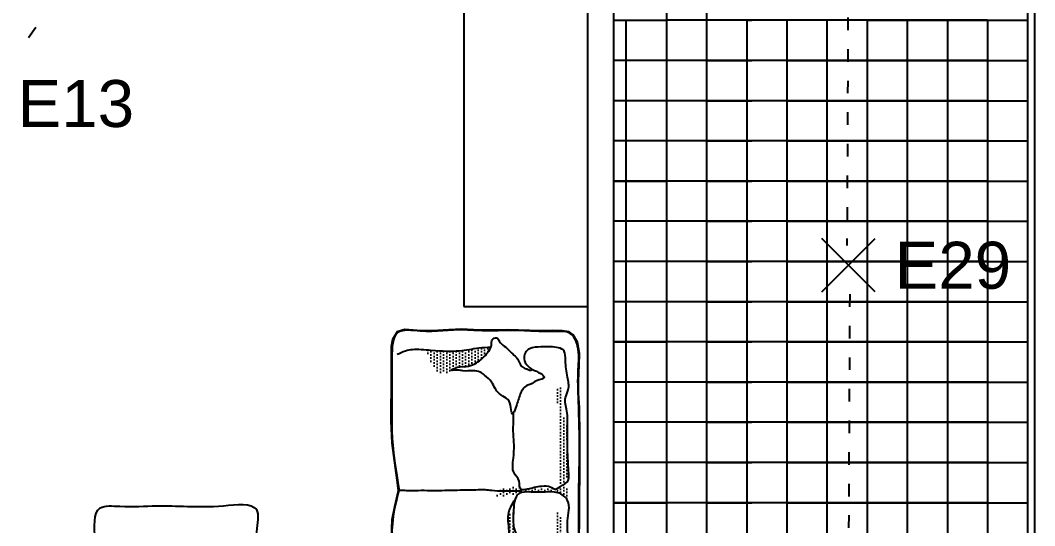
# Model space of a CAD drawing. Header units: millimetres. Extents: x 2377 to 4712, y -254 to 3188.
# Drawn here: x 4516.85 to 4565.06, y 1844.9 to 1868.89 of the extents above; entities that cross this region are included whole.
import ezdxf

# ---------------------------------------------------------------- set-up
doc = ezdxf.new("R2010")
doc.units = ezdxf.units.MM
doc.linetypes.add('ACAD_ISO03W100', pattern=[30, 12, -18])
doc.layers.add('C1', color=10, linetype='Continuous')
doc.layers.add('Mobiliario', color=254, linetype='Continuous')
doc.styles.get("Standard").update_dxf_attribs({"font": 'arial.ttf'})
pattern_1 = [(270, (-10507.18899, 13155.84638), (-0.1502507569, -0.0751253785), [0, -0.1502507569])]

msp = doc.modelspace()

# ---------------------------------------------------------------- hatches: boundary and pattern name
at = {"layer": 'Mobiliario'}
h = msp.add_hatch(dxfattribs=at)
h.set_pattern_fill('DOTS', color=256, scale=0.094646, angle=90, style=0)
h.set_pattern_definition(pattern_1)
edge = h.paths.add_edge_path()
edge.add_spline(control_points=[(4539.215, 1853.351), (4539.19, 1853.292), (4539.124, 1853.188), (4538.978, 1852.992), (4538.761, 1852.776), (4538.444, 1852.56), (4538.031, 1852.404), (4537.714, 1852.486), (4537.349, 1852.309), (4537.346, 1852.283)], knot_values=[3.681648, 3.681648, 3.681648, 3.681648, 3.721851, 3.757198, 3.837171, 3.913615, 4.002995, 4.095118, 4.156003, 4.156003, 4.156003, 4.156003], degree=3, periodic=0)
edge.add_spline(control_points=[(4537.346, 1852.283), (4537.134, 1852.163), (4536.828, 1851.99), (4536.451, 1852.369), (4536.338, 1852.8), (4536.16, 1853.108), (4536.075, 1853.255)], knot_values=[0, 0, 0, 0, 0.131695, 0.189836, 0.306557, 0.413914, 0.413914, 0.413914, 0.413914], degree=3, periodic=0)
edge.add_spline(control_points=[(4536.075, 1853.255), (4536.242, 1853.263), (4536.789, 1853.181), (4537.654, 1853.13), (4538.523, 1853.324), (4539.026, 1853.347), (4539.215, 1853.351)], knot_values=[0.452649, 0.452649, 0.452649, 0.452649, 0.558769, 0.799099, 0.998943, 1.118697, 1.118697, 1.118697, 1.118697], degree=3, periodic=0)
h = msp.add_hatch(dxfattribs=at)
h.set_pattern_fill('DOTS', color=256, scale=0.094646, angle=90, style=0)
h.set_pattern_definition(pattern_1)
edge = h.paths.add_edge_path()
edge.add_spline(control_points=[(4542.725, 1847), (4542.72, 1846.992), (4542.665, 1846.908), (4542.44, 1846.71), (4542.361, 1847.413), (4542.551, 1847.817), (4542.423, 1848.435), (4542.42, 1848.979), (4542.485, 1849.676), (4542.562, 1850.492), (4542.115, 1851.178), (4542.567, 1851.669), (4542.565, 1850.853), (4542.566, 1850.47), (4542.708, 1849.919), (4542.834, 1849.759), (4542.865, 1849.689)], knot_values=[0.056981, 0.056981, 0.056981, 0.056981, 0.06189, 0.111704, 0.199612, 0.342595, 0.445339, 0.576251, 0.69133, 0.888594, 1.091803, 1.131101, 1.196844, 1.416016, 1.489704, 1.540166, 1.540166, 1.540166, 1.540166], degree=3, periodic=0)
edge.add_spline(control_points=[(4542.865, 1849.689), (4542.865, 1849.593), (4542.863, 1849.428), (4542.861, 1849.262), (4542.861, 1849.192)], knot_values=[0.718639, 0.718639, 0.718639, 0.718639, 0.779129, 0.823446, 0.823446, 0.823446, 0.823446], degree=3, periodic=0)
edge.add_spline(control_points=[(4542.861, 1849.192), (4542.856, 1849.164), (4542.817, 1848.951), (4542.811, 1848.363), (4542.889, 1847.616), (4542.849, 1847.167), (4542.752, 1846.844), (4542.729, 1846.958), (4542.725, 1847)], knot_values=[1.646059, 1.646059, 1.646059, 1.646059, 1.663729, 1.776794, 2.033298, 2.084002, 2.130605, 2.148665, 2.148665, 2.148665, 2.148665], degree=3, periodic=0)
h = msp.add_hatch(dxfattribs=at)
h.set_pattern_fill('DOTS', color=256, scale=0.094646, angle=90, style=0)
h.set_pattern_definition([(270, (-10507.18899, 13155.40907), (-0.1502507569, -0.0751253785), [0, -0.1502507569])])
edge = h.paths.add_edge_path()
edge.add_spline(control_points=[(4542.261, 1846.627), (4542.388, 1846.647), (4542.563, 1846.676), (4542.715, 1846.779), (4542.754, 1846.812)], knot_values=[0, 0, 0, 0, 0.080563, 0.111589, 0.111589, 0.111589, 0.111589], degree=3, periodic=0)
edge.add_spline(control_points=[(4542.754, 1846.812), (4542.824, 1846.754), (4542.939, 1846.657), (4542.935, 1846.379), (4542.893, 1846.208), (4542.864, 1846.09)], knot_values=[0, 0, 0, 0, 0.054121, 0.08915, 0.167138, 0.167138, 0.167138, 0.167138], degree=3, periodic=0)
edge.add_spline(control_points=[(4542.864, 1846.09), (4542.863, 1846.09), (4542.795, 1846.267), (4542.392, 1846.536), (4541.766, 1846.484), (4541.177, 1846.481), (4540.648, 1846.526), (4540.484, 1846.369), (4540.454, 1846.331)], knot_values=[1.511928, 1.511928, 1.511928, 1.511928, 1.512363, 1.638201, 1.765577, 1.906885, 2.027828, 2.059082, 2.059082, 2.059082, 2.059082], degree=3, periodic=0)
edge.add_spline(control_points=[(4540.454, 1846.331), (4540.379, 1846.35), (4540.268, 1846.378), (4540.084, 1846.356), (4539.913, 1846.285), (4539.679, 1846.349), (4539.481, 1846.297), (4539.355, 1846.315), (4539.318, 1846.321)], knot_values=[0, 0, 0, 0, 0.048558, 0.071367, 0.116584, 0.162079, 0.218878, 0.242488, 0.242488, 0.242488, 0.242488], degree=3, periodic=0)
edge.add_spline(control_points=[(4539.318, 1846.321), (4539.333, 1846.334), (4539.415, 1846.4), (4539.613, 1846.464), (4539.669, 1846.629), (4539.683, 1846.717)], knot_values=[0.818516, 0.818516, 0.818516, 0.818516, 0.831378, 0.885814, 0.938551, 0.938551, 0.938551, 0.938551], degree=3, periodic=0)
edge.add_spline(control_points=[(4539.683, 1846.717), (4539.725, 1846.708), (4539.797, 1846.693), (4539.955, 1846.702), (4540.115, 1846.673), (4540.34, 1846.735), (4540.487, 1846.726), (4540.591, 1846.72)], knot_values=[0, 0, 0, 0, 0.027242, 0.046133, 0.100301, 0.127225, 0.192645, 0.192645, 0.192645, 0.192645], degree=3, periodic=0)
edge.add_spline(control_points=[(4540.591, 1846.72), (4540.604, 1846.677), (4540.654, 1846.592), (4541.042, 1846.664), (4541.44, 1846.653), (4541.918, 1846.674), (4542.161, 1846.64), (4542.261, 1846.627)], knot_values=[0, 0, 0, 0, 0.027981, 0.070374, 0.21186, 0.303711, 0.367692, 0.367692, 0.367692, 0.367692], degree=3, periodic=0)
h = msp.add_hatch(dxfattribs=at)
h.set_pattern_fill('DOTS', color=256, scale=0.094646, angle=90, style=0)
h.set_pattern_definition(pattern_1)
edge = h.paths.add_edge_path()
edge.add_spline(control_points=[(4540.332, 1845.651), (4540.314, 1845.597), (4540.224, 1845.244), (4540.26, 1844.707), (4540.718, 1844.056), (4540.43, 1843.431), (4540.541, 1842.885), (4540.717, 1842.407), (4541.063, 1842.287), (4541.225, 1842.241)], knot_values=[2.114919, 2.114919, 2.114919, 2.114919, 2.148022, 2.325375, 2.455369, 2.612382, 2.712389, 2.807247, 2.917859, 2.917859, 2.917859, 2.917859], degree=3, periodic=0)
edge.add_spline(control_points=[(4541.225, 1842.241), (4541.041, 1842.272), (4540.717, 1842.44), (4540.423, 1842.794), (4540.152, 1843.484), (4540.094, 1843.422)], knot_values=[5.290886, 5.290886, 5.290886, 5.290886, 5.407859, 5.498389, 5.641481, 5.641481, 5.641481, 5.641481], degree=3, periodic=0)
edge.add_spline(control_points=[(4540.094, 1843.422), (4540.07, 1843.553), (4540.028, 1843.771), (4540.12, 1844.138), (4540.091, 1844.542), (4540.072, 1844.973), (4539.963, 1845.45), (4540.217, 1845.589), (4540.332, 1845.651)], knot_values=[0, 0, 0, 0, 0.082775, 0.139052, 0.236451, 0.334205, 0.426037, 0.500826, 0.500826, 0.500826, 0.500826], degree=3, periodic=0)
h = msp.add_hatch(dxfattribs=at)
h.set_pattern_fill('DOTS', color=256, scale=0.094646, angle=90, style=0)
h.set_pattern_definition(pattern_1)
edge = h.paths.add_edge_path()
edge.add_spline(control_points=[(4542.755, 1839.38), (4542.775, 1839.313), (4542.77, 1839.135), (4542.254, 1839.203), (4542.429, 1840.074), (4542.472, 1840.782), (4542.388, 1841.704), (4542.374, 1842.44), (4542.398, 1843.096), (4542.464, 1843.682), (4542.227, 1844.429), (4542.439, 1844.969), (4542.204, 1845.79), (4542.684, 1845.195), (4542.556, 1844.824), (4542.506, 1844.358), (4542.906, 1843.988), (4542.748, 1843.406), (4542.781, 1842.781), (4542.579, 1842.083), (4542.703, 1841.375), (4542.686, 1840.636), (4542.666, 1839.923), (4542.768, 1839.628), (4542.755, 1839.38)], knot_values=[0.011224, 0.011224, 0.011224, 0.011224, 0.050682, 0.096715, 0.251247, 0.459037, 0.606759, 0.823353, 0.929423, 1.021685, 1.198271, 1.382621, 1.456912, 1.545386, 1.655962, 1.729681, 1.820531, 1.963359, 2.069429, 2.223203, 2.412328, 2.513691, 2.702648, 2.807141, 2.807141, 2.807141, 2.807141], degree=3, periodic=0)
edge.add_spline(control_points=[(4542.732, 1839.432), (4542.741, 1839.417), (4542.749, 1839.399), (4542.755, 1839.38), (4542.754, 1839.375), (4542.75, 1839.304), (4542.73, 1839.104), (4542.698, 1839.488), (4542.732, 1839.432)], knot_values=[0, 0, 0, 0, 0.011224, 0.011224, 0.011224, 0.013099, 0.041124, 0.082591, 0.082591, 0.082591, 0.082591], degree=3, periodic=0)

# ---------------------------------------------------------------- linework, layer by layer
for p, q in [((4564.735, 1762.024), (4564.735, 1894.013)), ((4565.065, 1762.024), (4565.065, 1894.013)), ((4543.819, 1829.402), (4543.819, 1877.109)), ((4545.067, 1829.402), (4545.067, 1877.109)), ((4547.56, 1876.521), (4547.56, 1819.273)), ((4549.468, 1876.521), (4549.468, 1828.814)), ((4545.067, 1868.888), (4547.56, 1868.888)), ((4545.652, 1866.979), (4545.652, 1868.888)), ((4553.285, 1868.888), (4547.56, 1868.888)), ((4551.377, 1868.888), (4551.62, 1868.888)), ((4551.377, 1868.888), (4551.377, 1866.979)), ((4555.193, 1868.888), (4553.285, 1868.888)), ((4553.285, 1868.888), (4553.285, 1866.979)), ((4557.101, 1868.888), (4555.193, 1868.888)), ((4555.193, 1868.888), (4555.193, 1866.979)), ((4559.01, 1868.888), (4557.101, 1868.888)), ((4557.101, 1868.888), (4557.101, 1866.979)), ((4557.101, 1868.888), (4559.01, 1868.888)), ((4559.01, 1868.888), (4557.101, 1868.888)), ((4560.918, 1868.888), (4559.01, 1868.888)), ((4559.01, 1868.888), (4559.01, 1866.979)), ((4559.01, 1868.888), (4560.918, 1868.888)), ((4560.918, 1868.888), (4559.01, 1868.888)), ((4562.826, 1868.888), (4560.918, 1868.888)), ((4560.918, 1868.888), (4560.918, 1866.979)), ((4560.918, 1868.888), (4564.735, 1868.888)), ((4562.826, 1868.888), (4560.918, 1868.888)), ((4560.918, 1868.888), (4564.735, 1868.888)), ((4562.826, 1868.888), (4562.826, 1866.979)), ((4547.56, 1866.979), (4545.067, 1866.979)), ((4545.652, 1865.071), (4545.652, 1866.979)), ((4553.285, 1866.979), (4547.56, 1866.979)), ((4549.468, 1866.979), (4547.56, 1866.979)), ((4551.377, 1866.979), (4549.468, 1866.979)), ((4549.468, 1866.979), (4551.377, 1866.979)), ((4551.377, 1866.979), (4551.62, 1866.979)), ((4551.377, 1866.979), (4551.377, 1865.071)), ((4553.285, 1866.979), (4551.377, 1866.979)), ((4555.193, 1866.979), (4553.285, 1866.979)), ((4553.285, 1866.979), (4553.285, 1865.071)), ((4553.285, 1866.979), (4555.193, 1866.979)), ((4555.193, 1866.979), (4553.285, 1866.979)), ((4553.285, 1866.979), (4555.193, 1866.979)), ((4557.101, 1866.979), (4555.193, 1866.979)), ((4555.193, 1866.979), (4555.193, 1865.071)), ((4555.193, 1866.979), (4557.101, 1866.979)), ((4557.101, 1866.979), (4555.193, 1866.979)), ((4555.193, 1866.979), (4557.101, 1866.979)), ((4559.01, 1866.979), (4557.101, 1866.979)), ((4557.101, 1866.979), (4557.101, 1865.071)), ((4557.101, 1866.979), (4559.01, 1866.979)), ((4559.01, 1866.979), (4557.101, 1866.979)), ((4557.101, 1866.979), (4559.01, 1866.979)), ((4560.918, 1866.979), (4559.01, 1866.979)), ((4559.01, 1866.979), (4559.01, 1865.071)), ((4559.01, 1866.979), (4560.918, 1866.979)), ((4560.918, 1866.979), (4559.01, 1866.979)), ((4559.01, 1866.979), (4560.918, 1866.979)), ((4562.826, 1866.979), (4560.918, 1866.979)), ((4560.918, 1866.979), (4560.918, 1865.071)), ((4560.918, 1866.979), (4564.735, 1866.979)), ((4562.826, 1866.979), (4560.918, 1866.979)), ((4560.918, 1866.979), (4564.735, 1866.979)), ((4562.826, 1866.979), (4562.826, 1865.071)), ((4547.56, 1865.071), (4545.067, 1865.071)), ((4545.652, 1863.163), (4545.652, 1865.071)), ((4553.285, 1865.071), (4547.56, 1865.071)), ((4549.468, 1865.071), (4547.56, 1865.071)), ((4551.377, 1865.071), (4549.468, 1865.071)), ((4549.468, 1865.071), (4551.377, 1865.071)), ((4551.377, 1865.071), (4551.62, 1865.071)), ((4551.377, 1865.071), (4551.377, 1863.163)), ((4553.285, 1865.071), (4551.377, 1865.071)), ((4555.193, 1865.071), (4553.285, 1865.071)), ((4553.285, 1865.071), (4553.285, 1863.163)), ((4553.285, 1865.071), (4555.193, 1865.071)), ((4555.193, 1865.071), (4553.285, 1865.071)), ((4553.285, 1865.071), (4555.193, 1865.071)), ((4557.101, 1865.071), (4555.193, 1865.071)), ((4555.193, 1865.071), (4555.193, 1863.163)), ((4555.193, 1865.071), (4557.101, 1865.071)), ((4557.101, 1865.071), (4555.193, 1865.071)), ((4555.193, 1865.071), (4557.101, 1865.071)), ((4559.01, 1865.071), (4557.101, 1865.071)), ((4557.101, 1865.071), (4557.101, 1863.163)), ((4557.101, 1865.071), (4559.01, 1865.071)), ((4559.01, 1865.071), (4557.101, 1865.071)), ((4557.101, 1865.071), (4559.01, 1865.071)), ((4560.918, 1865.071), (4559.01, 1865.071)), ((4559.01, 1865.071), (4559.01, 1863.163)), ((4559.01, 1865.071), (4560.918, 1865.071)), ((4560.918, 1865.071), (4559.01, 1865.071)), ((4559.01, 1865.071), (4560.918, 1865.071)), ((4562.826, 1865.071), (4560.918, 1865.071)), ((4560.918, 1865.071), (4560.918, 1863.163)), ((4560.918, 1865.071), (4564.735, 1865.071)), ((4562.826, 1865.071), (4560.918, 1865.071)), ((4560.918, 1865.071), (4564.735, 1865.071)), ((4562.826, 1865.071), (4562.826, 1863.163)), ((4547.56, 1863.163), (4545.067, 1863.163)), ((4545.652, 1861.254), (4545.652, 1863.163)), ((4553.285, 1863.163), (4547.56, 1863.163)), ((4549.468, 1863.163), (4547.56, 1863.163)), ((4551.377, 1863.163), (4549.468, 1863.163)), ((4549.468, 1863.163), (4551.377, 1863.163)), ((4551.377, 1863.163), (4551.62, 1863.163)), ((4551.377, 1863.163), (4551.377, 1861.254)), ((4553.285, 1863.163), (4551.377, 1863.163)), ((4555.193, 1863.163), (4553.285, 1863.163)), ((4553.285, 1863.163), (4553.285, 1861.254)), ((4553.285, 1863.163), (4555.193, 1863.163)), ((4555.193, 1863.163), (4553.285, 1863.163)), ((4553.285, 1863.163), (4555.193, 1863.163)), ((4557.101, 1863.163), (4555.193, 1863.163)), ((4555.193, 1863.163), (4555.193, 1861.254)), ((4555.193, 1863.163), (4557.101, 1863.163)), ((4557.101, 1863.163), (4555.193, 1863.163)), ((4555.193, 1863.163), (4557.101, 1863.163)), ((4559.01, 1863.163), (4557.101, 1863.163)), ((4557.101, 1863.163), (4557.101, 1861.254)), ((4557.101, 1863.163), (4559.01, 1863.163)), ((4559.01, 1863.163), (4557.101, 1863.163)), ((4557.101, 1863.163), (4559.01, 1863.163)), ((4560.918, 1863.163), (4559.01, 1863.163)), ((4559.01, 1863.163), (4559.01, 1861.254)), ((4559.01, 1863.163), (4560.918, 1863.163)), ((4560.918, 1863.163), (4559.01, 1863.163)), ((4559.01, 1863.163), (4560.918, 1863.163)), ((4562.826, 1863.163), (4560.918, 1863.163)), ((4560.918, 1863.163), (4560.918, 1861.254)), ((4560.918, 1863.163), (4564.735, 1863.163)), ((4562.826, 1863.163), (4560.918, 1863.163)), ((4560.918, 1863.163), (4564.735, 1863.163)), ((4562.826, 1863.163), (4562.826, 1861.254)), ((4545.067, 1861.254), (4547.56, 1861.254)), ((4547.56, 1861.254), (4545.067, 1861.254)), ((4545.652, 1859.346), (4545.652, 1861.254)), ((4553.285, 1861.254), (4547.56, 1861.254)), ((4549.468, 1861.254), (4547.56, 1861.254)), ((4551.377, 1861.254), (4549.468, 1861.254)), ((4549.468, 1861.254), (4551.377, 1861.254)), ((4551.377, 1861.254), (4551.62, 1861.254)), ((4551.377, 1861.254), (4551.377, 1859.346)), ((4553.285, 1861.254), (4551.377, 1861.254)), ((4555.193, 1861.254), (4553.285, 1861.254)), ((4553.285, 1861.254), (4553.285, 1859.346)), ((4553.285, 1861.254), (4555.193, 1861.254)), ((4555.193, 1861.254), (4553.285, 1861.254)), ((4553.285, 1861.254), (4555.193, 1861.254)), ((4557.101, 1861.254), (4555.193, 1861.254)), ((4555.193, 1861.254), (4555.193, 1859.346)), ((4555.193, 1861.254), (4557.101, 1861.254)), ((4557.101, 1861.254), (4555.193, 1861.254)), ((4555.193, 1861.254), (4557.101, 1861.254)), ((4559.01, 1861.254), (4557.101, 1861.254)), ((4557.101, 1861.254), (4557.101, 1859.346)), ((4557.101, 1861.254), (4559.01, 1861.254)), ((4559.01, 1861.254), (4557.101, 1861.254)), ((4557.101, 1861.254), (4559.01, 1861.254)), ((4560.918, 1861.254), (4559.01, 1861.254)), ((4559.01, 1861.254), (4559.01, 1859.346)), ((4559.01, 1861.254), (4560.918, 1861.254)), ((4560.918, 1861.254), (4559.01, 1861.254)), ((4559.01, 1861.254), (4560.918, 1861.254)), ((4562.826, 1861.254), (4560.918, 1861.254)), ((4560.918, 1861.254), (4560.918, 1859.346)), ((4560.918, 1861.254), (4564.735, 1861.254)), ((4562.826, 1861.254), (4560.918, 1861.254)), ((4560.918, 1861.254), (4564.735, 1861.254)), ((4562.826, 1861.254), (4562.826, 1859.346)), ((4547.56, 1859.346), (4545.067, 1859.346)), ((4545.652, 1857.438), (4545.652, 1859.346)), ((4553.285, 1859.346), (4547.56, 1859.346)), ((4549.468, 1859.346), (4547.56, 1859.346)), ((4551.377, 1859.346), (4549.468, 1859.346)), ((4549.468, 1859.346), (4551.377, 1859.346)), ((4551.377, 1859.346), (4551.62, 1859.346)), ((4551.377, 1859.346), (4551.377, 1857.438)), ((4553.285, 1859.346), (4551.377, 1859.346)), ((4555.193, 1859.346), (4553.285, 1859.346)), ((4553.285, 1859.346), (4553.285, 1857.438)), ((4553.285, 1859.346), (4555.193, 1859.346)), ((4555.193, 1859.346), (4553.285, 1859.346)), ((4553.285, 1859.346), (4555.193, 1859.346)), ((4557.101, 1859.346), (4555.193, 1859.346)), ((4555.193, 1859.346), (4555.193, 1857.438)), ((4555.193, 1859.346), (4557.101, 1859.346)), ((4557.101, 1859.346), (4555.193, 1859.346)), ((4555.193, 1859.346), (4557.101, 1859.346)), ((4559.01, 1859.346), (4557.101, 1859.346)), ((4557.101, 1859.346), (4557.101, 1857.438)), ((4557.101, 1859.346), (4559.01, 1859.346)), ((4559.01, 1859.346), (4557.101, 1859.346)), ((4557.101, 1859.346), (4559.01, 1859.346)), ((4560.918, 1859.346), (4559.01, 1859.346)), ((4559.01, 1859.346), (4559.01, 1857.438)), ((4559.01, 1859.346), (4560.918, 1859.346)), ((4560.918, 1859.346), (4559.01, 1859.346)), ((4559.01, 1859.346), (4560.918, 1859.346)), ((4562.826, 1859.346), (4560.918, 1859.346)), ((4560.918, 1859.346), (4560.918, 1857.438)), ((4560.918, 1859.346), (4564.735, 1859.346)), ((4562.826, 1859.346), (4560.918, 1859.346)), ((4560.918, 1859.346), (4564.735, 1859.346)), ((4562.826, 1859.346), (4562.826, 1857.438)), ((4547.56, 1857.438), (4545.067, 1857.438)), ((4545.652, 1855.53), (4545.652, 1857.438)), ((4553.285, 1857.438), (4547.56, 1857.438)), ((4549.468, 1857.438), (4547.56, 1857.438)), ((4551.377, 1857.438), (4549.468, 1857.438)), ((4549.468, 1857.438), (4551.377, 1857.438)), ((4551.377, 1857.438), (4551.62, 1857.438)), ((4551.377, 1857.438), (4551.377, 1855.53)), ((4553.285, 1857.438), (4551.377, 1857.438)), ((4555.193, 1857.438), (4553.285, 1857.438)), ((4553.285, 1857.438), (4553.285, 1855.53)), ((4553.285, 1857.438), (4555.193, 1857.438)), ((4555.193, 1857.438), (4553.285, 1857.438)), ((4553.285, 1857.438), (4555.193, 1857.438)), ((4557.101, 1857.438), (4555.193, 1857.438)), ((4555.193, 1857.438), (4555.193, 1855.53)), ((4555.193, 1857.438), (4557.101, 1857.438)), ((4557.101, 1857.438), (4555.193, 1857.438)), ((4555.193, 1857.438), (4557.101, 1857.438)), ((4559.01, 1857.438), (4557.101, 1857.438)), ((4557.101, 1857.438), (4557.101, 1855.53)), ((4557.101, 1857.438), (4559.01, 1857.438)), ((4559.01, 1857.438), (4557.101, 1857.438)), ((4557.101, 1857.438), (4559.01, 1857.438)), ((4560.918, 1857.438), (4559.01, 1857.438)), ((4559.01, 1857.438), (4559.01, 1855.53)), ((4559.01, 1857.438), (4560.918, 1857.438)), ((4560.918, 1857.438), (4559.01, 1857.438)), ((4559.01, 1857.438), (4560.918, 1857.438)), ((4562.826, 1857.438), (4560.918, 1857.438)), ((4560.918, 1857.438), (4560.918, 1855.53)), ((4560.918, 1857.438), (4564.735, 1857.438)), ((4562.826, 1857.438), (4560.918, 1857.438)), ((4560.918, 1857.438), (4564.735, 1857.438)), ((4562.826, 1857.438), (4562.826, 1855.53)), ((4547.56, 1855.53), (4545.067, 1855.53)), ((4545.652, 1853.621), (4545.652, 1855.53)), ((4553.285, 1855.53), (4547.56, 1855.53)), ((4549.468, 1855.53), (4547.56, 1855.53)), ((4551.377, 1855.53), (4549.468, 1855.53)), ((4549.468, 1855.53), (4551.377, 1855.53)), ((4551.377, 1855.53), (4551.62, 1855.53)), ((4551.377, 1855.53), (4551.377, 1853.621)), ((4553.285, 1855.53), (4551.377, 1855.53)), ((4555.193, 1855.53), (4553.285, 1855.53)), ((4553.285, 1855.53), (4553.285, 1853.621)), ((4553.285, 1855.53), (4555.193, 1855.53)), ((4555.193, 1855.53), (4553.285, 1855.53)), ((4553.285, 1855.53), (4555.193, 1855.53)), ((4557.101, 1855.53), (4555.193, 1855.53)), ((4555.193, 1855.53), (4555.193, 1853.621)), ((4555.193, 1855.53), (4557.101, 1855.53)), ((4557.101, 1855.53), (4555.193, 1855.53)), ((4555.193, 1855.53), (4557.101, 1855.53)), ((4559.01, 1855.53), (4557.101, 1855.53)), ((4557.101, 1855.53), (4557.101, 1853.621)), ((4557.101, 1855.53), (4559.01, 1855.53)), ((4559.01, 1855.53), (4557.101, 1855.53)), ((4557.101, 1855.53), (4559.01, 1855.53)), ((4560.918, 1855.53), (4559.01, 1855.53)), ((4559.01, 1855.53), (4559.01, 1853.621)), ((4559.01, 1855.53), (4560.918, 1855.53)), ((4560.918, 1855.53), (4559.01, 1855.53)), ((4559.01, 1855.53), (4560.918, 1855.53)), ((4562.826, 1855.53), (4560.918, 1855.53)), ((4560.918, 1855.53), (4560.918, 1853.621)), ((4560.918, 1855.53), (4564.735, 1855.53)), ((4562.826, 1855.53), (4560.918, 1855.53)), ((4560.918, 1855.53), (4564.735, 1855.53)), ((4562.826, 1855.53), (4562.826, 1853.621)), ((4545.067, 1853.621), (4547.56, 1853.621)), ((4547.56, 1853.621), (4545.067, 1853.621)), ((4545.652, 1851.713), (4545.652, 1853.621)), ((4553.285, 1853.621), (4547.56, 1853.621)), ((4549.468, 1853.621), (4547.56, 1853.621)), ((4551.377, 1853.621), (4549.468, 1853.621)), ((4549.468, 1853.621), (4551.377, 1853.621)), ((4551.377, 1853.621), (4551.62, 1853.621)), ((4551.377, 1853.621), (4551.377, 1851.713)), ((4553.285, 1853.621), (4551.377, 1853.621)), ((4555.193, 1853.621), (4553.285, 1853.621)), ((4553.285, 1853.621), (4553.285, 1851.713)), ((4553.285, 1853.621), (4555.193, 1853.621)), ((4555.193, 1853.621), (4553.285, 1853.621)), ((4553.285, 1853.621), (4555.193, 1853.621)), ((4557.101, 1853.621), (4555.193, 1853.621)), ((4555.193, 1853.621), (4555.193, 1851.713)), ((4555.193, 1853.621), (4557.101, 1853.621)), ((4557.101, 1853.621), (4555.193, 1853.621)), ((4555.193, 1853.621), (4557.101, 1853.621)), ((4559.01, 1853.621), (4557.101, 1853.621)), ((4557.101, 1853.621), (4557.101, 1851.713)), ((4557.101, 1853.621), (4559.01, 1853.621)), ((4559.01, 1853.621), (4557.101, 1853.621)), ((4557.101, 1853.621), (4559.01, 1853.621)), ((4560.918, 1853.621), (4559.01, 1853.621)), ((4559.01, 1853.621), (4559.01, 1851.713)), ((4559.01, 1853.621), (4560.918, 1853.621)), ((4560.918, 1853.621), (4559.01, 1853.621)), ((4559.01, 1853.621), (4560.918, 1853.621)), ((4562.826, 1853.621), (4560.918, 1853.621)), ((4560.918, 1853.621), (4560.918, 1851.713)), ((4560.918, 1853.621), (4564.735, 1853.621)), ((4562.826, 1853.621), (4560.918, 1853.621)), ((4560.918, 1853.621), (4564.735, 1853.621)), ((4562.826, 1853.621), (4562.826, 1851.713)), ((4547.56, 1851.713), (4545.067, 1851.713)), ((4545.652, 1849.805), (4545.652, 1851.713)), ((4553.285, 1851.713), (4547.56, 1851.713)), ((4549.468, 1851.713), (4547.56, 1851.713)), ((4551.377, 1851.713), (4549.468, 1851.713)), ((4549.468, 1851.713), (4551.377, 1851.713)), ((4551.377, 1851.713), (4551.62, 1851.713)), ((4551.377, 1851.713), (4551.377, 1849.805)), ((4553.285, 1851.713), (4551.377, 1851.713)), ((4555.193, 1851.713), (4553.285, 1851.713)), ((4553.285, 1851.713), (4553.285, 1849.805)), ((4553.285, 1851.713), (4555.193, 1851.713)), ((4555.193, 1851.713), (4553.285, 1851.713)), ((4553.285, 1851.713), (4555.193, 1851.713)), ((4557.101, 1851.713), (4555.193, 1851.713)), ((4555.193, 1851.713), (4555.193, 1849.805)), ((4555.193, 1851.713), (4557.101, 1851.713)), ((4557.101, 1851.713), (4555.193, 1851.713)), ((4555.193, 1851.713), (4557.101, 1851.713)), ((4559.01, 1851.713), (4557.101, 1851.713)), ((4557.101, 1851.713), (4557.101, 1849.805)), ((4557.101, 1851.713), (4559.01, 1851.713)), ((4559.01, 1851.713), (4557.101, 1851.713)), ((4557.101, 1851.713), (4559.01, 1851.713)), ((4560.918, 1851.713), (4559.01, 1851.713)), ((4559.01, 1851.713), (4559.01, 1849.805)), ((4559.01, 1851.713), (4560.918, 1851.713)), ((4560.918, 1851.713), (4559.01, 1851.713)), ((4559.01, 1851.713), (4560.918, 1851.713)), ((4562.826, 1851.713), (4560.918, 1851.713)), ((4560.918, 1851.713), (4560.918, 1849.805)), ((4560.918, 1851.713), (4564.735, 1851.713)), ((4562.826, 1851.713), (4560.918, 1851.713)), ((4560.918, 1851.713), (4564.735, 1851.713)), ((4562.826, 1851.713), (4562.826, 1849.805)), ((4547.56, 1849.805), (4545.067, 1849.805)), ((4545.652, 1847.897), (4545.652, 1849.805)), ((4553.285, 1849.805), (4547.56, 1849.805)), ((4549.468, 1849.805), (4547.56, 1849.805)), ((4551.377, 1849.805), (4549.468, 1849.805)), ((4549.468, 1849.805), (4551.377, 1849.805)), ((4551.377, 1849.805), (4551.62, 1849.805)), ((4551.377, 1849.805), (4551.377, 1847.897)), ((4553.285, 1849.805), (4551.377, 1849.805)), ((4555.193, 1849.805), (4553.285, 1849.805)), ((4553.285, 1849.805), (4553.285, 1847.897)), ((4553.285, 1849.805), (4555.193, 1849.805)), ((4555.193, 1849.805), (4553.285, 1849.805)), ((4553.285, 1849.805), (4555.193, 1849.805)), ((4557.101, 1849.805), (4555.193, 1849.805)), ((4555.193, 1849.805), (4555.193, 1847.897)), ((4555.193, 1849.805), (4557.101, 1849.805)), ((4557.101, 1849.805), (4555.193, 1849.805)), ((4555.193, 1849.805), (4557.101, 1849.805)), ((4559.01, 1849.805), (4557.101, 1849.805)), ((4557.101, 1849.805), (4557.101, 1847.897)), ((4557.101, 1849.805), (4559.01, 1849.805)), ((4559.01, 1849.805), (4557.101, 1849.805)), ((4557.101, 1849.805), (4559.01, 1849.805)), ((4560.918, 1849.805), (4559.01, 1849.805)), ((4559.01, 1849.805), (4559.01, 1847.897)), ((4559.01, 1849.805), (4560.918, 1849.805)), ((4560.918, 1849.805), (4559.01, 1849.805)), ((4559.01, 1849.805), (4560.918, 1849.805)), ((4562.826, 1849.805), (4560.918, 1849.805)), ((4560.918, 1849.805), (4560.918, 1847.897)), ((4560.918, 1849.805), (4564.735, 1849.805)), ((4562.826, 1849.805), (4560.918, 1849.805)), ((4560.918, 1849.805), (4564.735, 1849.805)), ((4562.826, 1849.805), (4562.826, 1847.897)), ((4547.56, 1847.897), (4545.067, 1847.897)), ((4545.652, 1845.988), (4545.652, 1847.897)), ((4553.285, 1847.897), (4547.56, 1847.897)), ((4549.468, 1847.897), (4547.56, 1847.897)), ((4551.377, 1847.897), (4549.468, 1847.897)), ((4549.468, 1847.897), (4551.377, 1847.897)), ((4551.377, 1847.897), (4551.62, 1847.897)), ((4551.377, 1847.897), (4551.377, 1845.988)), ((4553.285, 1847.897), (4551.377, 1847.897)), ((4555.193, 1847.897), (4553.285, 1847.897)), ((4553.285, 1847.897), (4553.285, 1845.988)), ((4553.285, 1847.897), (4555.193, 1847.897)), ((4555.193, 1847.897), (4553.285, 1847.897)), ((4553.285, 1847.897), (4555.193, 1847.897)), ((4557.101, 1847.897), (4555.193, 1847.897)), ((4555.193, 1847.897), (4555.193, 1845.988)), ((4555.193, 1847.897), (4557.101, 1847.897)), ((4557.101, 1847.897), (4555.193, 1847.897)), ((4555.193, 1847.897), (4557.101, 1847.897)), ((4559.01, 1847.897), (4557.101, 1847.897)), ((4557.101, 1847.897), (4557.101, 1845.988)), ((4557.101, 1847.897), (4559.01, 1847.897)), ((4559.01, 1847.897), (4557.101, 1847.897)), ((4557.101, 1847.897), (4559.01, 1847.897)), ((4560.918, 1847.897), (4559.01, 1847.897)), ((4559.01, 1847.897), (4559.01, 1845.988)), ((4559.01, 1847.897), (4560.918, 1847.897)), ((4560.918, 1847.897), (4559.01, 1847.897)), ((4559.01, 1847.897), (4560.918, 1847.897)), ((4562.826, 1847.897), (4560.918, 1847.897)), ((4560.918, 1847.897), (4560.918, 1845.988)), ((4560.918, 1847.897), (4564.735, 1847.897)), ((4562.826, 1847.897), (4560.918, 1847.897)), ((4560.918, 1847.897), (4564.735, 1847.897)), ((4562.826, 1847.897), (4562.826, 1845.988)), ((4545.067, 1845.988), (4547.56, 1845.988)), ((4547.56, 1845.988), (4545.067, 1845.988)), ((4545.652, 1844.08), (4545.652, 1845.988)), ((4553.285, 1845.988), (4547.56, 1845.988)), ((4549.468, 1845.988), (4547.56, 1845.988)), ((4551.377, 1845.988), (4549.468, 1845.988)), ((4549.468, 1845.988), (4551.377, 1845.988)), ((4551.377, 1845.988), (4551.62, 1845.988)), ((4551.377, 1845.988), (4551.377, 1844.08)), ((4553.285, 1845.988), (4551.377, 1845.988)), ((4555.193, 1845.988), (4553.285, 1845.988)), ((4553.285, 1845.988), (4553.285, 1844.08)), ((4553.285, 1845.988), (4555.193, 1845.988)), ((4555.193, 1845.988), (4553.285, 1845.988)), ((4553.285, 1845.988), (4555.193, 1845.988)), ((4557.101, 1845.988), (4555.193, 1845.988)), ((4555.193, 1845.988), (4555.193, 1844.08)), ((4555.193, 1845.988), (4557.101, 1845.988)), ((4557.101, 1845.988), (4555.193, 1845.988)), ((4555.193, 1845.988), (4557.101, 1845.988)), ((4559.01, 1845.988), (4557.101, 1845.988)), ((4557.101, 1845.988), (4557.101, 1844.08)), ((4557.101, 1845.988), (4559.01, 1845.988)), ((4559.01, 1845.988), (4557.101, 1845.988)), ((4557.101, 1845.988), (4559.01, 1845.988)), ((4560.918, 1845.988), (4559.01, 1845.988)), ((4559.01, 1845.988), (4559.01, 1844.08)), ((4559.01, 1845.988), (4560.918, 1845.988)), ((4560.918, 1845.988), (4559.01, 1845.988)), ((4559.01, 1845.988), (4560.918, 1845.988)), ((4562.826, 1845.988), (4560.918, 1845.988)), ((4560.918, 1845.988), (4560.918, 1844.08)), ((4560.918, 1845.988), (4564.735, 1845.988)), ((4562.826, 1845.988), (4560.918, 1845.988)), ((4560.918, 1845.988), (4564.735, 1845.988)), ((4562.826, 1845.988), (4562.826, 1844.08))]:
    msp.add_line(p, q)
at = {"layer": 'C1', "transparency": 33554687}
for p, q in [((4557.485, 1855.991), (4554.947, 1858.529)), ((4554.947, 1855.991), (4557.485, 1858.529))]:
    msp.add_line(p, q, dxfattribs=at)
at = {"layer": 'C1', "linetype": 'ACAD_ISO03W100', "ltscale": 0.05, "transparency": 33554687}
for points in [[(4528.891, 1884.437), (4516.854, 1867.515)], [(4556.247, 1881.022), (4556.14, 1858.19)], [(4556.272, 1855.887), (4556.182, 1835.816)]]:
    msp.add_spline(points, degree=3, dxfattribs=at)
at = {"layer": 'Mobiliario', "transparency": 33554687}
for p, q in [((4537.929, 1869.514), (4537.929, 1855.304)), ((4537.929, 1855.304), (4543.819, 1855.304))]:
    msp.add_line(p, q, dxfattribs=at)
at = {"layer": 'Mobiliario'}
msp.add_lwpolyline([(4543.417, 1843.473), (4543.435, 1845.994), (4543.444, 1847.601), (4543.453, 1849.18), (4543.426, 1850.488), (4543.39, 1851.193), (4543.381, 1851.764), (4543.417, 1852.523), (4543.435, 1853.067), (4543.328, 1853.602), (4543.123, 1853.95), (4542.935, 1854.093), (4542.614, 1854.147), (4542.133, 1854.156), (4541.71, 1854.139), (4541.059, 1854.166), (4540.007, 1854.193), (4539.245, 1854.184), (4538.656, 1854.184), (4537.836, 1854.22), (4537.216, 1854.193), (4536.431, 1854.148), (4535.709, 1854.166), (4535.13, 1854.211), (4534.773, 1854.095), (4534.541, 1853.738), (4534.479, 1853.407), (4534.479, 1851.971), (4534.468, 1849.869), (4534.504, 1848.816), (4534.744, 1847.049), (4534.816, 1846.558), (4534.631, 1845.797), (4534.516, 1845.172), (4534.481, 1844.35)], dxfattribs=at)
for points, knots in [([(4543.493, 1830.467), (4543.59, 1833.279), (4543.433, 1836.669), (4543.326, 1838.94), (4543.407, 1843.377), (4543.385, 1846.342), (4543.45, 1848.506), (4543.398, 1850.482), (4543.329, 1852.2), (4543.467, 1853.221), (4543.079, 1854.116), (4542.265, 1854.125), (4541.556, 1854.106), (4540.632, 1854.17), (4539.697, 1854.155), (4538.776, 1854.137), (4537.458, 1854.241), (4536.333, 1854.021), (4534.524, 1854.312), (4534.511, 1852.484), (4534.511, 1851.233), (4534.511, 1849.805), (4534.511, 1848.64), (4534.858, 1846.567)], [0.737576, 0.737576, 0.737576, 0.737576, 0.801944, 1.006538, 1.278115, 1.486206, 1.701351, 1.959422, 2.118136, 2.234578, 2.302688, 2.360055, 2.458724, 2.53985, 2.649091, 2.754807, 2.832413, 3.059351, 3.172115, 3.306557, 3.521702, 3.635058, 3.739936, 3.739936, 3.739936, 3.739936]), ([(4542.261, 1846.612), (4542.381, 1846.674), (4542.629, 1846.802), (4542.94, 1847.023), (4542.922, 1847.385), (4542.887, 1847.862), (4542.857, 1848.589), (4542.861, 1849.312), (4542.869, 1849.895), (4542.841, 1850.415), (4542.671, 1850.906), (4542.976, 1851.4), (4542.842, 1852.028), (4542.746, 1852.594), (4542.778, 1853.331), (4542.099, 1853.393), (4541.577, 1853.389), (4541.132, 1853.36), (4540.789, 1853.105), (4540.77, 1852.637), (4541.165, 1852.285), (4541.51, 1852.192), (4541.901, 1851.876), (4541.358, 1851.826), (4541.174, 1851.6), (4540.784, 1851.543), (4540.55, 1851.023), (4540.464, 1850.639), (4540.173, 1849.951), (4540.216, 1850.866), (4539.731, 1851.035), (4539.425, 1851.347), (4539.254, 1851.764), (4538.981, 1852), (4538.697, 1852.216), (4538.33, 1852.268), (4537.95, 1852.213), (4537.659, 1852.304), (4537.185, 1852.229), (4537.711, 1852.487), (4538.031, 1852.404), (4538.444, 1852.56), (4538.761, 1852.776), (4538.978, 1852.992), (4539.151, 1853.225), (4539.284, 1853.446), (4539.225, 1853.73), (4539.514, 1853.889), (4539.628, 1853.59), (4539.86, 1853.418), (4540.086, 1853.226), (4540.283, 1853.012), (4540.546, 1852.824), (4540.604, 1852.455), (4540.865, 1852.348), (4540.998, 1852.321), (4541.087, 1852.253), (4541.142, 1852.291), (4541.182, 1852.318)], [0, 0, 0, 0, 0.044307, 0.091739, 0.100161, 0.156702, 0.244649, 0.329296, 0.385727, 0.428198, 0.49558, 0.536858, 0.600441, 0.685746, 0.732135, 0.802354, 0.851688, 0.909055, 0.936587, 0.979057, 1.036449, 1.083735, 1.108664, 1.15125, 1.184502, 1.206791, 1.267453, 1.334367, 1.365908, 1.431792, 1.471984, 1.526827, 1.563132, 1.612989, 1.638407, 1.674345, 1.727204, 1.752122, 1.783837, 1.815361, 1.861307, 1.905885, 1.944012, 1.983898, 2.001527, 2.036259, 2.061197, 2.084841, 2.107417, 2.142317, 2.17979, 2.199733, 2.234633, 2.278817, 2.30246, 2.317671, 2.322373, 2.335559, 2.335559, 2.335559, 2.335559]), ([(4539.215, 1853.351), (4539.026, 1853.347), (4538.523, 1853.324), (4537.654, 1853.13), (4536.767, 1853.182), (4535.545, 1853.285), (4535.115, 1853.181), (4534.89, 1853.077), (4534.758, 1853.016)], [0.4526492, 0.4526492, 0.4526492, 0.4526492, 0.5724028, 0.7722474, 1.0125768, 1.1328971, 1.1980407, 1.2899035, 1.2899035, 1.2899035, 1.2899035]), ([(4542.261, 1846.612), (4542.164, 1846.666), (4541.938, 1846.794), (4541.426, 1846.75), (4541.052, 1846.638), (4540.54, 1846.563), (4540.633, 1847.086), (4540.19, 1847.424), (4540.298, 1848.092), (4540.341, 1848.685), (4540.272, 1849.28), (4540.291, 1849.77), (4540.288, 1850.116), (4540.288, 1850.25), (4540.288, 1850.272)], [0, 0, 0, 0, 0.0348335, 0.0806442, 0.1525795, 0.1737229, 0.2176359, 0.2647711, 0.338623, 0.4057285, 0.4587502, 0.5257624, 0.5610325, 0.5680864, 0.5680864, 0.5680864, 0.5680864]), ([(4534.513, 1840.792), (4534.511, 1840.957), (4534.511, 1841.34), (4534.511, 1841.965), (4534.511, 1842.786), (4534.511, 1844.191), (4534.511, 1845.344), (4534.858, 1846.567)], [0.5015608, 0.5015608, 0.5015608, 0.5015608, 0.5535628, 0.6214641, 0.6997888, 0.813042, 1.0655394, 1.0655394, 1.0655394, 1.0655394]), ([(4538.956, 1846.596), (4538.651, 1846.591), (4537.963, 1846.582), (4536.9, 1846.549), (4535.957, 1846.562), (4535.275, 1846.553), (4534.968, 1846.564), (4534.858, 1846.567)], [0, 0, 0, 0, 0.0963485, 0.217519, 0.3362423, 0.3943926, 0.4332617, 0.4332617, 0.4332617, 0.4332617]), ([(4542.462, 1839.09), (4542.63, 1839.186), (4543.027, 1839.413), (4543.044, 1840.276), (4542.943, 1841.322), (4542.866, 1842.687), (4542.949, 1844.013), (4542.788, 1845.121), (4543.077, 1846.035), (4542.402, 1846.539), (4541.763, 1846.481), (4541.181, 1846.486), (4540.318, 1846.531), (4540.296, 1845.483), (4540.244, 1844.713), (4540.722, 1844.054), (4540.429, 1843.431), (4540.541, 1842.885), (4540.717, 1842.407), (4541.279, 1842.212), (4541.631, 1842.144), (4542.242, 1842.216), (4541.689, 1841.922), (4541.236, 1841.846), (4541.012, 1840.549), (4540.482, 1841.598), (4539.923, 1840.895), (4540.253, 1839.97), (4539.686, 1840.583), (4539.129, 1840.662), (4539.047, 1841.312), (4538.367, 1841.936), (4537.706, 1840.492), (4538.669, 1840.944), (4538.908, 1841.478), (4538.916, 1842.261), (4540.113, 1842.093), (4539.614, 1842.187), (4539.698, 1842.56), (4539.955, 1842.783), (4540.067, 1843.103), (4540.071, 1843.692), (4540.418, 1842.801), (4540.717, 1842.44), (4541.195, 1842.191), (4541.648, 1842.248), (4541.916, 1842.243), (4542.027, 1842.241)], [0, 0, 0, 0, 0.057815, 0.136678, 0.243284, 0.402154, 0.564395, 0.659688, 0.762209, 0.824971, 0.888499, 0.958977, 1.019297, 1.122226, 1.210681, 1.275516, 1.353826, 1.403704, 1.451015, 1.506182, 1.570003, 1.598194, 1.631447, 1.68828, 1.783225, 1.840339, 1.905349, 1.975889, 2.016081, 2.090435, 2.144149, 2.207694, 2.306699, 2.366922, 2.42378, 2.506024, 2.569552, 2.588531, 2.61322, 2.664073, 2.69753, 2.725965, 2.800349, 2.845501, 2.903841, 2.953175, 2.988414, 2.988414, 2.988414, 2.988414]), ([(4540.694, 1846.529), (4540.527, 1846.529), (4540.237, 1846.53), (4539.758, 1846.524), (4539.345, 1846.55), (4539.056, 1846.584), (4538.956, 1846.596)], [0, 0, 0, 0, 0.0528583, 0.0916214, 0.1516312, 0.1835417, 0.1835417, 0.1835417, 0.1835417]), ([(4520.699, 1838.269), (4521.606, 1838.22), (4523.092, 1838.299), (4525.18, 1838.263), (4526.543, 1838.307), (4528.223, 1838.2), (4528.003, 1840.251), (4528.146, 1842.157), (4527.905, 1843.946), (4528.347, 1846.069), (4525.679, 1845.679), (4523.802, 1845.923), (4521.927, 1845.757), (4520.267, 1845.935), (4520.474, 1843.873), (4520.393, 1842.275), (4520.406, 1840.43), (4520.42, 1839.325), (4520.389, 1838.286), (4520.699, 1838.269)], [0, 0, 0, 0, 0.719207, 1.185123, 1.623221, 1.882344, 2.294476, 2.839161, 3.527479, 3.805394, 4.222639, 5.064068, 5.523087, 5.767366, 6.168784, 6.717668, 7.231813, 7.509729, 7.756273, 7.756273, 7.756273, 7.756273]), ([(4540.094, 1843.422), (4540.07, 1843.553), (4540.028, 1843.771), (4540.119, 1844.138), (4540.097, 1844.539), (4540.053, 1844.985), (4540.016, 1845.534), (4540.211, 1845.876), (4540.332, 1846.088)], [0, 0, 0, 0, 0.041284, 0.0693523, 0.1179299, 0.1666847, 0.212486, 0.287629, 0.287629, 0.287629, 0.287629])]:
    msp.add_open_spline(points, degree=3, knots=knots, dxfattribs=at)

# ---------------------------------------------------------------- texts
at = {"layer": 'C1', "color": 165, "linetype": 'ACAD_ISO03W100', "true_color": 0x5e67af, "transparency": 33554687, "char_height": 2.2296, "attachment_point": 1}
for s, insert in [('{\\C256;E13}', (4516.723, 1866.052)), ('{\\C256;E29}', (4558.404, 1858.375))]:
    msp.add_mtext_dynamic_manual_height_columns(s, width=13.15217, gutter_width=11.148, heights=[0], dxfattribs=dict(at, insert=insert))

doc.saveas('drawing.dxf')
